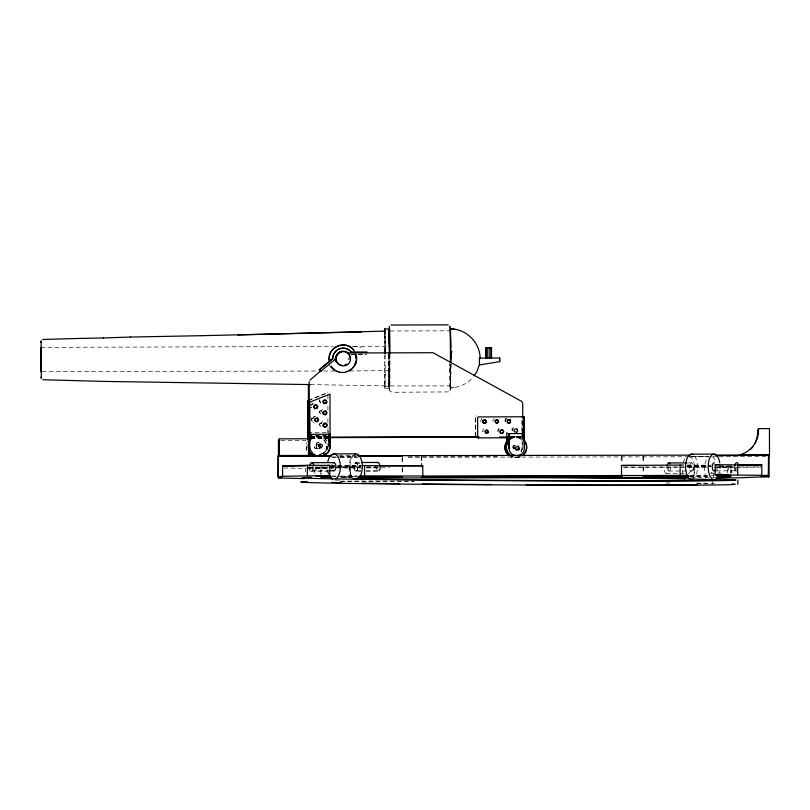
<?xml version="1.0" encoding="UTF-8"?>
<svg xmlns="http://www.w3.org/2000/svg" width="810" height="810" viewBox="0 0 810 810"><rect width="100%" height="100%" fill="white"/><g stroke="black" fill="none" stroke-linecap="round" stroke-linejoin="round"><path stroke-width="0.61" stroke-dasharray="4.05 3.04" d="M327.908 432.884L327.908 427.852M327.918 422.82L327.888 416.188M327.918 410.245L327.888 405.02M327.918 398.915L327.888 393.852M328.161 434.727L328.161 427.285M385.206 369.097L385.175 361.928M388.881 354.193L389.083 370.626L389.245 355.236M389.286 369.076L389.266 361.918M450.805 364.054L450.431 385.894L389.114 385.945L388.719 370.322M450.856 364.227L450.492 388.962L450.056 390.541L448.457 391.898L392.253 392.273L389.59 390.754L389.094 388.759L388.638 356.845M451.018 364.247L450.643 387.99C458.956 387.393 467.036 384.041 472.675 377.794M475.49 436.732L475.521 415.611M475.764 435.861L475.733 416.927A1.023 1.023 0 0 1 475.895 416.431M506.776 436.732L506.776 432.651L506.706 435.476M507.019 435.841L507.019 432.712L507.08 435.314M522.126 433.016L522.065 447.312A7.148 7.148 0 0 1 519.119 453.104M522.096 432.651L522.126 416.856M509.885 439.364A10.216 10.216 0 0 1 522.268 438.959L522.318 433.127M522.318 431.882L522.318 416.927M522.349 432.712L522.349 419.367M328.263 436.003L328.263 435.233L328.263 437.106M522.065 439.243L522.096 436.732L510.31 436.732M522.025 436.266L522.035 435.476M385.175 375.415L385.175 368.418M389.256 375.405L389.256 368.398M385.145 374.331L385.044 384.821M389.235 374.321L388.921 388.203L384.831 388.213L384.517 379.333M385.094 379.333L384.831 388.213M389.175 379.313L388.911 386.289L384.831 386.299L384.618 383.13M712.263 484.248L712.375 479.996M384.831 386.299L384.932 385.499M312.397 421.251L311.364 420.562L311.364 418.162L313.632 417.474M320.588 426.536L319.079 424.47L320.588 422.405L321.904 422.466M311.445 407.967L310.412 407.288M320.608 402.985L319.15 400.98L319.555 399.735M320.618 414.031L319.15 412.087L320.608 410.083L321.884 410.143M331.361 366.333C339.41 379.91 361.989 368.651 355.985 353.97A13.79 13.79 0 0 1 331.118 365.675M311.647 405.223L313.095 403.137M312.751 418.375L314.118 416.492L315.343 416.492M312.994 418.385L313.328 417.352L315.272 416.725M319.95 400.039L319.646 400.97L320.75 402.489M320.993 411.358L322.421 409.293M321.449 411.358L321.762 410.386M320.973 423.681L322.552 421.605M321.499 423.681L321.833 422.668M316.852 443.121L316.852 445.52M481.018 421.726L480.654 420.603L481.889 418.689L480.411 420.451L480.867 421.565M493.158 421.453L492.794 420.329L494.12 418.507M498.079 431.629L497.512 430.606L498.889 428.723L497.745 430.596L498.272 431.912M505.42 421.635L505.42 419.307L506.412 418.588M512.254 430.687L512.254 428.348L513.317 427.852M513.256 448.517L513.216 446.097L515.545 445.368M512.862 447.312L513.256 446.108M484.005 428.966L483.023 429.533L482.882 431.791L482.882 429.411L483.985 428.784M320.821 473.911L321.074 466.58L321.094 475.662M730.721 475.46L731.005 465.821L731.015 472.635M355.529 364.237L356.683 358.911L355.671 353.575M354.193 366.606C351.074 371.051 345.333 373.329 340.018 372.235M505.065 421.585L505.065 419.185L506.098 418.507M313.217 422.243L314.199 423.012M310.412 404.878L311.445 404.2M310.807 405.182L311.577 404.625M312.417 404.241L313.267 403.633M505.622 419.448L506.493 418.821M499.264 428.865L498.14 430.758M513.388 427.842L512.072 429.664L512.436 430.788M514.633 445.632L513.611 446.381A2.045 2.045 0 0 1 514.279 445.652A2.045 2.045 0 0 0 513.479 446.401M349.242 370.727C354.203 367.801 356.916 361.766 355.823 356.127M308.873 400.211L328.192 392.567M307.911 400.403L327.918 392.627M328.961 363.498C334.307 379.789 361.392 371.051 355.104 354.456M344.675 372.286L339.299 372.235L334.267 370.089M330.652 465.801L360.966 465.628M706.644 467.147L623.072 467.178M340.433 476.057L357.392 475.936M714.916 467.552L727.4 467.238L727.41 472.918M714.906 467.583L760.772 467.076M690.839 477.363L711.544 477.384M511.88 429.523L512.447 430.545M389.154 370.626L348.826 370.97C355.053 367.983 358.131 360.075 355.479 353.686M314.837 473.637L314.827 467.967L363.265 467.988M308.205 468.413L328.222 468.251L314.827 467.967M367.011 467.957L389.468 467.775M687.143 465.142L708.902 465.173M689.502 475.409L710.157 475.379M711.382 475.369L713.843 475.349M40.733 347.358L333.588 346.508M353.778 346.437L387.777 346.315M310.362 437.167L329.336 437.106M510.411 436.489L522.561 436.448M309.693 437.562L328.921 437.491M310.584 437.694L329.478 437.623M509.935 437.015L522.025 436.965L522.015 433.269M310.969 438.089L328.992 438.028M310.898 438.321L328.921 438.261M509.814 437.764L522.976 437.724M691.932 456.425L709.216 456.364M355.529 462.53L361.017 462.52M355.701 463.279L360.713 463.259M687.457 462.905L691.76 462.885M311.567 470.772L328.04 470.721M355.56 470.62A4.09 2.076 89.8 0 0 357.767 465.051A4.09 2.076 89.8 0 0 354.203 464.059A4.09 2.076 89.8 0 0 355.56 470.62L361.037 470.6M365.928 470.59L378.149 470.549M310.635 471.521L328.171 471.46M355.732 471.369A4.09 1.924 89.8 0 0 357.767 465.801A4.09 1.924 89.8 0 0 354.466 464.798A4.09 1.924 89.8 0 0 355.732 471.369L360.733 471.349M366.292 471.329L378.817 471.288M668.635 471.055L691.791 470.974M716.374 470.893L736.472 470.823M666.022 473.313L684.551 473.253M710.481 473.161L724.059 473.121M339.501 480.138L333.244 480.158A12.768 6.004 89.8 0 0 334.206 480.067M390.228 330.986L450.238 330.834M42.049 371.668L318.522 371.051M323.575 371.041L336.19 371.01L330.541 365.917M280.898 440.559L308.053 440.518M338.874 455.746L356.562 455.716M339.572 456.233L355.924 456.212M331.563 456.931L339.147 456.921M340.413 456.911L356.835 456.891M408.129 456.779L499.649 456.637M691.74 456.303L708.173 456.273M332.566 457.427L338.884 457.417M340.149 457.407L357.848 457.377M408.392 457.296L687.69 456.8M688.956 456.8L711.706 456.759M712.962 456.759L718.024 456.749M719.29 456.749L766.047 456.668M330.561 465.973L360.885 465.922M687.194 465.355L708.679 465.315M331.087 466.56L360.723 466.418M687.174 465.902L710.967 465.861M719.736 465.841L732.594 465.77M320.811 467.097L360.855 467.026M367.112 467.016L378.371 466.995M686.88 466.459L710.674 466.418M719.432 466.398L730.711 466.378M308.458 467.188L336.261 467.137M337.517 467.137L341.314 467.127M342.579 467.127L360.268 467.097M366.586 467.087L379.222 467.066M687.842 466.519L710.593 466.489M719.432 466.469L733.333 466.449M308.195 467.684L360.005 467.593M366.322 467.583L378.958 467.562M623.133 467.127L706.533 466.985M716.647 466.965L738.133 466.935M739.388 466.925L760.874 466.894M689.695 476.108L707.221 476.077M332.363 476.776L336.109 476.766M337.365 476.766L357.392 476.736M340.848 477.272L352.107 477.262M689.401 476.665L708.183 476.634M351.702 354.486L367.031 354.486M454.238 387.544L450.643 387.99L450.087 361.938M321.742 410.559L319.95 411.146L319.646 412.077L320.75 413.596M313.48 417.899L311.769 418.456L311.475 419.357L312.538 420.815M321.752 422.891L320.73 422.891L319.585 424.47L320.73 426.05M307.901 432.327L328.333 432.327M307.901 435.395L327.908 435.405M308.934 435.972L328.182 435.983L328.263 444.508A10.216 10.216 0 0 1 322.289 453.802M310.311 436.367L328.333 436.367L328.303 444.123A10.216 10.216 0 0 1 317.591 454.329M308.954 436.752L328.182 436.752L328.222 438.929M510.006 436.863L522.359 436.884M318.715 442.179L316.396 442.908L316.396 445.308L317.419 446.047M350.73 354.496L365.816 354.507M716.404 467.188L727.4 467.238M712.76 477.394L715.21 477.404M331.887 476.027L335.553 476.037M310.443 384.588L389.225 385.945L389.488 354.577M283.976 467.967L305.704 468.433L305.714 474.113M352.38 346.143L361.159 347.196M319.1 442.361L317.864 442.371M335.775 370.767L330.855 365.917M310.807 406.984L311.577 407.541M330.561 366.333L332.242 368.388M389.094 388.759L389.59 390.754A32.177 0.506 89.8 0 0 389.975 354.972M388.81 385.479L388.911 386.289M388.921 388.203L388.597 379.313M450.431 385.894L449.965 365.229M388.689 384.811L388.517 374.321M384.426 374.331L384.497 380.761M522.409 435.314L522.42 447.576A7.148 7.148 0 0 1 521.053 451.777M388.446 368.398L388.496 375.405M384.355 368.418L384.406 375.415M389.235 354.193L389.266 357.443M388.395 361.918L388.415 369.076M384.315 361.928L384.335 369.097M388.628 365.644L388.587 353.859M521.964 419.701L522.004 432.034M389.266 355.003L389.296 362.151M388.344 355.003L388.365 362.151M385.185 355.023L385.206 362.161M384.254 355.023L384.284 362.161M736.037 467.684L736.047 473.354M728.575 466.145L728.585 472.959M713.681 473.253L713.681 477.799M694.16 465.294L694.17 475.51M693.208 467.087L693.228 477.303M643.353 456.84L643.363 463.654M643.342 467.107L643.353 473.921M642.998 456.384L643.008 463.188M643.049 466.53L643.059 473.344M622.029 456.88L622.039 463.684M621.665 456.415L621.685 463.229M421.737 456.091L421.747 465.173M421.382 456.759L421.402 466.975M402.459 457.265L402.469 464.069M402.418 467.572L402.438 474.387M402.104 457.923L402.114 463.603M402.155 468.089L402.165 474.903M350.183 465.892L350.203 476.108M349.242 467.684L349.262 477.9M316.001 466.864L316.011 473.678M328.222 444.498A10.216 10.216 0 0 1 322.248 453.782M476.27 416.056A1.023 1.023 0 0 1 476.786 415.915M522.379 447.565A7.148 7.148 0 0 1 521.012 451.767M520.455 456.729A10.216 10.216 0 0 1 512.224 456.516M510.128 439.364A10.216 10.216 0 0 1 522.511 438.959M520.212 456.729A10.216 10.216 0 0 1 511.981 456.516M513.51 448.872A2.045 2.045 0 0 1 515.474 445.449M515.302 445.378A2.045 2.045 0 0 0 514.775 445.449A2.045 2.045 0 0 1 515.241 445.378M518.876 456.87A10.216 10.216 0 0 1 510.644 456.658M510.583 438.21A10.216 10.216 0 0 1 522.723 440.721M519.119 456.87A10.216 10.216 0 0 1 510.887 456.658M510.826 438.21A10.216 10.216 0 0 1 522.116 439.86M732.159 472.757A4.09 2.015 89.8 0 1 731.653 465.963M734.66 466.823A4.09 2.015 89.8 0 1 733.83 472.757M709.904 465.406A4.09 2.015 89.8 0 1 711.028 465.072M712.081 472.2A4.09 2.015 89.8 0 1 711.048 473.161M667.987 467.056A4.09 2.015 89.8 0 1 667.622 472.351A4.09 2.015 89.8 0 1 664.99 472.362A4.09 2.015 89.8 0 1 664.595 467.066M687.68 465.477A4.09 2.015 89.8 0 1 690.515 468.605A4.09 2.015 89.8 0 1 688.247 473.242M682.759 474.225A12.768 6.288 89.8 0 1 682.253 468.19M683.184 462.388A12.768 6.288 89.8 0 1 685.341 458.146M689.239 456.516A12.768 6.288 89.8 0 1 694.292 464.171A12.768 6.288 89.8 0 1 693.583 476.847M706.077 477.606A12.768 6.288 89.8 0 1 708.477 457.184M712.456 456.85A12.768 6.288 89.8 0 1 715.756 461.427M716.951 467.046A12.768 6.288 89.8 0 1 716.728 473.141M312.731 466.317A4.09 1.924 89.8 0 1 310.908 471.562A4.09 1.924 89.8 0 1 309.045 466.327M331.604 468.555A4.09 1.924 89.8 0 1 332.171 464.312M380.457 467.238A4.09 1.924 89.8 0 1 378.543 471.329A4.09 1.924 89.8 0 1 376.609 467.248M353.818 455.392A12.768 5.994 89.8 0 0 352.228 477.222A191.545 1.579 0.3 0 0 340.737 477.384M328.394 474.245A12.768 6.004 89.8 0 1 327.453 466.388M317.024 448.214A2.045 2.045 0 0 1 317.014 444.68M316.902 447.889A2.045 2.045 0 0 1 316.892 445.004M310.989 439.354A10.216 10.216 0 0 1 328.485 445.196M328.04 448.811A10.216 10.216 0 0 1 327.685 449.965M310.746 439.354A10.216 10.216 0 0 1 328.242 445.196M317.257 448.487A2.045 2.045 0 0 1 314.209 446.998A2.045 2.045 0 0 1 316.75 444.751M317.611 448.487A2.045 2.045 0 0 1 314.563 446.998A2.045 2.045 0 0 1 317.105 444.751M311.05 438.099A10.216 10.216 0 0 1 325.63 451.352M306.767 449.742A10.216 10.216 0 0 1 306.747 443.769M310.807 438.099A10.216 10.216 0 0 1 325.387 451.352M306.95 450.876A10.216 10.216 0 0 1 306.919 442.635M307.476 441.551A10.216 10.216 0 0 1 308.144 440.549M348.796 358.03A7.249 7.249 0 0 1 348.745 359.741M349.12 358.03A7.249 7.249 0 0 1 349.069 359.741M670.791 467.005A4.09 1.903 89.8 0 1 668.908 471.096A4.09 1.903 89.8 0 1 666.995 467.016M735.956 470.499A4.09 1.903 89.8 0 1 734.832 466.793M719.969 464.788A12.768 5.943 89.8 0 1 719.401 472.777M694.838 456.415A12.768 5.933 89.8 0 1 694.919 477.434M379.839 467.643A4.09 2.076 89.8 0 1 377.561 470.549A4.09 2.076 89.8 0 1 375.769 466.509M313.926 466.722A4.09 2.076 89.8 0 1 311.86 470.812A4.09 2.076 89.8 0 1 309.774 466.732M332.11 468.868A4.09 2.076 89.8 0 1 332.09 464.454M351.773 476.483A12.768 6.49 89.8 0 1 352.563 455.534M328.384 473.496A12.768 6.49 89.8 0 1 327.382 467.704M354.851 353.97A13.79 13.79 0 0 1 329.984 365.675M450.471 365.533A32.177 0.506 89.8 0 1 450.046 390.521A32.177 0.506 89.8 0 1 449.469 363.174M389.59 390.754A32.177 0.506 89.8 0 1 388.972 354.972M340.747 481.606A191.545 1.579 0.3 0 1 414.123 481.251M666.012 482.973A191.545 1.579 0.3 0 1 669.951 483.033M696.894 483.56A191.545 1.579 0.3 0 1 709.297 483.975M340.21 481.14A217.09 1.792 0.3 0 1 414.659 480.998M696.509 483.135A217.09 1.792 0.3 0 1 716.607 483.529M341.526 476.938A217.09 1.792 0.3 0 1 357.656 476.857M319.464 454.602A10.216 10.216 0 0 0 321.347 454.147A10.216 10.216 0 0 1 319.494 454.623M513.327 446.897A2.045 2.045 0 0 0 513.337 447.96A2.045 2.045 0 0 1 513.277 446.897M690.009 464.413A4.09 1.903 89.8 0 0 691.254 470.985A4.09 1.903 89.8 0 0 693.269 465.406A4.09 1.903 89.8 0 0 690.009 464.413"/><path stroke-width="1.21" d="M307.83 439.577L307.729 400.666L310.027 399.775M307.932 400.413L307.871 438.838M506.706 442.392L506.706 437.491M507.1 444.093L507.1 437.117M499.709 358.01L499.679 361.645L479.419 364.945L479.459 358.071L499.709 358.01L499.679 361.645M506.736 439.243L506.776 436.732M40.905 349.363L40.905 361.756M737.799 484.39L737.91 480.138M307.901 432.327L307.729 435.972M309.754 434.049L309.683 437.764M330.197 438.018L330.166 440.498M508.629 437.775L508.599 440.296M523.938 433.633L523.867 437.278M523.989 437.724L523.918 440.245M384.456 331.513L384.628 328.961L388.719 328.951L388.942 334.044M41.006 342.367L41.168 340.848L41.3 378.402L41.128 376.873M479.419 364.945L479.459 364.429M497.127 419.772L495.285 420.846L495.285 421.98L497.137 423.033L498.109 422.466L498.109 420.339L497.148 419.58L495.902 419.803L495.092 420.775L495.912 423.012L497.158 423.225L498.687 421.402L497.148 419.58M384.537 331.685L384.639 330.875L384.851 334.054M450.33 329.599L450.441 328.738C466.125 328.981 479.905 342.266 480.107 358.071M451.828 351.327L450.988 354.79L451.018 361.938M484.977 419.955L483.074 420.582L482.75 421.585L483.934 423.195L484.987 423.195L486.162 421.575L485.838 420.572L485.038 419.752L482.892 420.451L482.902 422.709L483.864 423.407L486 422.699L486.364 421.565L485.038 419.752M317.145 418.274L315.201 418.912L314.877 419.934L315.212 420.957L317.156 421.585L318.36 419.924L318.016 418.902L317.206 418.041L314.999 418.77L314.624 419.934L316.001 421.818L318.208 421.089L318.583 419.924L317.206 418.041M502.321 430.009L501.248 430.019L500.053 431.679L501.258 433.33L502.342 433.32L503.536 431.659L503.202 430.636L502.392 429.786L500.175 430.515L500.185 432.834L501.177 433.552L502.402 433.552L503.759 431.659L502.392 429.786M509.439 419.701L508.366 419.712L507.171 421.372L508.376 423.022L509.45 423.022L510.32 422.385L510.31 420.339L509.5 419.479L507.293 420.208L507.303 422.536L508.295 423.245L510.502 422.526L510.492 420.198L509.5 419.479M313.409 406.792L314.918 404.696L317.368 405.486L317.793 406.772L317.378 408.068L314.928 408.868L313.48 406.792M322.775 412.887L323.18 411.612L325.61 410.812L327.118 412.867L325.62 414.943L323.19 414.163L322.836 412.887M326.612 403.005L327.017 401.76L325.549 399.765L323.2 400.535L322.795 401.78L324.263 403.775L326.572 402.965M322.876 425.209L324.415 423.073L325.802 423.063L327.351 425.189L325.812 427.336L323.301 426.526L322.937 425.209M318.441 445.834L319.849 443.88L322.137 444.619L322.532 445.814L321.084 447.768L319.818 447.768L318.401 445.834L318.826 444.629M517.438 431.659L517.438 429.401L516.476 428.713L514.34 429.411L513.975 430.545L514.34 431.669L516.486 432.358L517.438 431.659L517.438 429.401M515.17 448.416L515.555 447.211L517.884 446.462L519.301 448.406L518.906 449.601L516.588 450.35L515.17 448.416L515.555 447.211M518.906 449.601L519.301 448.406M487.964 432.803L487.954 430.505L486.891 429.897L484.906 431.052L485.696 433.208L487.924 432.763M479.176 365.31L476.685 371.942L474.012 375.84M717.528 475.318L728.585 475.227L715.189 474.943L715.169 464.727L761.835 465.061L761.775 475.44L768.599 475.429L761.511 475.936L761.157 476.614L768.872 476.594L768.832 456.172M717.65 477.414L727.41 477.454L716.182 477.738L736.057 477.9L768.872 476.594M279.349 438.838L279.379 455.493L309.005 455.443L308.975 438.787L279.349 438.838L278.438 440.569L278.458 456.04M304.519 478.619L278.265 477.951L281.941 477.444L282.295 476.766L277.982 476.776L278.215 455.848L331.29 455.757M277.982 476.776L282.558 476.27L282.619 465.902L307.354 465.294L329.731 465.396L329.751 475.612L316.022 475.946L330.672 476.017M282.558 476.27L329.751 475.612M768.568 456.668L769.5 454.866L769.449 428.622L758.514 428.632L757.664 430.242A25.738 25.728 0 0 1 754.728 443.738M761.835 465.061L737.748 465.264M715.483 455.088L768.558 454.997L768.336 475.916M331.108 360.015L330.095 360.885M321.114 368.388L324.142 365.857L323.423 366.434M328.587 362.1L327.949 362.657L329.589 361.3M309.906 380.143L321.135 370.626M348.644 353.504A7.401 7.401 0 0 0 335.877 358.739L320.588 371.395L319.282 369.846L321.185 368.256M324.03 365.857L332.576 358.668A10.469 10.469 0 0 1 351.145 351.985L367.031 351.985M319.282 369.846L332.819 358.668A10.469 10.469 0 0 1 351.388 351.985M42.677 339.501L72.525 338.6M390.977 325.043L448.234 324.84M385.226 331.118L237.715 334.945M103.316 337.952L130.491 337.051M361.543 331.938L202.176 335.674M327.23 465.456L329.731 465.396M362.161 465.598L422.81 465.811L422.82 476.027L688.328 475.379M359.782 475.875L422.83 476.027M688.439 477.414L357.443 478.072M130.4 337.051L202.267 335.674M72.434 338.6L103.397 337.952M621.503 475.683L621.483 465.466L683.64 465.061M715.189 474.943L761.856 475.278M485.909 347.834L485.949 358.05L485.909 347.834L491.508 347.814L491.538 358.03M348.067 353.636L347.531 353.008L433.046 352.714L521.64 401.365L522.703 403.147L522.754 417.95M524.404 448.386L524.262 433.563L508.943 433.613L509.034 448.436A7.148 7.148 0 0 0 516.253 455.564A10.388 10.388 0 0 0 517.276 455.554A7.148 7.148 0 0 0 524.364 448.386L524.212 417.778A1.023 1.023 0 0 0 523.179 416.765L478.609 416.917A1.023 1.023 0 0 0 477.596 417.94L477.687 436.863A1.023 1.023 0 0 0 478.72 437.876M309.177 381.712L309.369 437.177L309.916 437.177M330.277 437.106L478.912 436.6M329.478 437.623L478.123 437.117M499.537 437.046L507.414 437.015M477.384 437.876L509.055 437.775M333.538 453.894L355.539 453.823M691.224 454.177L713.833 454.096M311.536 462.682L334.125 462.611M361.645 462.51L378.118 462.459M668.615 462.966L686.738 462.905M328.678 470.721L334.155 470.701M769.5 454.866L739.682 454.916A25.738 25.728 0 0 0 758.514 428.632M357.828 455.706L690.201 455.129M277.951 456.344L314.422 456.283M323.22 456.263L330.774 456.253M358.435 456.202L402.449 456.131M715.291 455.584L740.532 455.534M282.538 466.054L305.279 466.013M379.839 465.892L422.81 465.811M621.483 465.466L636.65 465.436M688.439 476.108L643.353 476.189L643.059 476.746L688.146 476.675M717.245 476.057L731.025 476.037L730.721 476.594L716.951 476.624M331.108 476.776L320.821 477.313L330.834 477.292M358.638 476.725L402.438 476.655L402.165 477.171L358.364 477.242M453.934 329.154L450.441 328.738L451.008 358.364M309.643 402.125L309.734 440.569M523.918 416.583L523.878 440.964M310.159 432.722L307.759 432.722L307.83 437.106M310.443 384.588L103.508 381.399L42.819 379.728M715.169 464.727L718.824 464.808M347.784 353.008L349.252 355.053A7.249 7.249 0 0 1 349.91 357.514M319.525 369.846L320.831 371.395M354.395 351.155C347.034 338.671 325.934 347.105 329.326 361.25M330.126 438.261L330.176 440.417M309.693 438.332L309.754 440.488M388.719 330.865L388.83 331.675M384.628 328.961L384.952 337.851M388.982 330.996L389.428 347.551M307.759 436.752L307.79 438.929M507.03 436.884L507.06 438.939M508.943 433.613L509.085 448.436M388.942 332.343L389.033 337.831M450.562 337.112L450.714 347.004M389.053 336.403L389.124 342.832M384.963 336.413L385.033 342.853M389.144 341.749L389.266 353.849M385.064 341.759L385.135 353.089M385.135 348.087L385.175 353.859M508.538 437.339L508.558 441.015M490.86 347.824L490.89 358.03M489.169 347.824L489.21 358.04M487.225 347.834L487.266 358.05M309.693 442.392L309.542 402.256L329.974 394.075L330.136 445.794A10.216 10.216 0 0 1 322.36 455.746M308.397 384.75L308.448 401.142M768.558 454.997L768.609 477.09M737.697 464.545L737.707 474.761M680.127 464.991L680.147 475.207M364.561 465.537L364.581 475.753M330.105 436.914L330.105 437.694M307.354 465.294L307.375 475.51M278.215 455.848L278.245 476.28M476.786 436.884A1.023 1.023 0 0 1 475.895 436.367M522.207 416.431A1.023 1.023 0 0 1 522.349 416.937M346.761 364.135A7.249 7.249 0 0 1 344.432 365.178M341.881 365.34A7.249 7.249 0 0 1 336.008 360.956L335.168 358.739L335.684 360.956A7.249 7.249 0 0 0 336.525 362.445M518.086 445.824A2.045 2.045 0 0 1 517.671 449.044A2.045 2.045 0 0 1 514.674 447.808M523.452 439.719A10.216 10.216 0 0 1 522.572 455.554M511.161 455.929A10.216 10.216 0 0 1 509.237 440.184M524.799 441.541A10.216 10.216 0 0 1 523.27 454.795M509.935 455.23A10.216 10.216 0 0 1 508.994 440.184M508.599 455.372A10.216 10.216 0 0 1 507.657 440.326M508.842 455.372A10.216 10.216 0 0 1 507.111 441.248M335.725 357.473A7.401 7.401 0 0 1 341.445 351.388M345.202 351.53A7.401 7.401 0 0 1 347.45 352.664M684.582 479.105A12.768 6.288 89.8 0 1 683.842 477.677M523.149 416.765A1.023 1.023 0 0 1 524.171 417.778M357.615 455.048A12.768 5.994 89.8 0 1 358.516 455.777M330.399 456.344A12.768 6.004 89.8 0 1 331.27 455.463M332.201 454.886A12.768 6.004 89.8 0 1 333.153 454.643M317.864 444.467A2.045 2.045 0 0 1 320.365 445.905A2.045 2.045 0 0 1 318.938 448.416M325.023 453.954A10.216 10.216 0 0 1 323.058 455.372M314.857 456.131A10.216 10.216 0 0 1 308.337 449.459M308.742 442.351A10.216 10.216 0 0 1 309.957 440.275M325.266 453.954A10.216 10.216 0 0 1 323.301 455.372M316.275 456.445A10.216 10.216 0 0 1 308.144 447.079M308.144 445.875A10.216 10.216 0 0 1 309.531 441.278M313.288 456.405A10.216 10.216 0 0 1 308.428 452.952M311.921 455.959A10.216 10.216 0 0 1 308.185 452.952M667.065 465.871A4.09 1.903 89.8 0 1 670.133 463.917M734.903 465.639A4.09 1.903 89.8 0 1 736.715 462.692A4.09 1.903 89.8 0 1 738.548 465.628M715.372 469.942A4.09 1.903 89.8 0 1 712.304 468.018A4.09 1.903 89.8 0 1 714.379 462.814M718.895 474.518A12.768 5.943 89.8 0 1 709.702 475.338A12.768 5.943 89.8 0 1 711.109 455.807A12.768 5.943 89.8 0 1 719.736 462.793M693.198 479.196A12.768 5.933 89.8 0 1 685.574 466.955A12.768 5.933 89.8 0 1 693.117 454.663M376.964 462.783A4.09 2.076 89.8 0 1 379.92 466.499M332.971 462.935A4.09 2.076 89.8 0 1 335.917 466.651A4.09 2.076 89.8 0 1 332.991 470.377M309.855 465.588A4.09 2.076 89.8 0 1 311.83 462.642A4.09 2.076 89.8 0 1 313.834 465.568M332.586 479.166A12.768 6.49 89.8 0 1 329.022 475.136M327.858 461.67A12.768 6.49 89.8 0 1 338.671 458.166A12.768 6.49 89.8 0 1 335.694 478.912M354.507 454.066A12.768 6.49 89.8 0 1 362.131 463.502A12.768 6.49 89.8 0 1 357.686 478.842M329.467 361.179A13.79 13.79 0 0 1 353.575 349.829M336.666 362.11A7.219 7.209 0 0 1 335.826 358.759M335.907 357.615A7.219 7.209 0 0 1 342.144 351.58M345.576 351.975A7.219 7.209 0 0 1 347.591 353.14M449.732 326.997A32.177 0.506 89.8 0 1 450.471 361.969M389.266 327.2A32.177 0.506 89.8 0 1 389.964 353.778M537.202 477.434A191.545 1.579 0.3 0 1 681.413 480.674A191.545 1.579 0.3 0 1 353.038 478.75M330.824 478.072A191.545 1.579 0.3 0 1 331.027 477.657M697.218 484.795A191.545 1.579 0.3 0 1 526.267 484.785M490.961 484.562A191.545 1.579 0.3 0 1 422.385 483.975M399.674 483.712A191.545 1.579 0.3 0 1 362.303 483.165M341.091 482.699A191.545 1.579 0.3 0 1 331.614 482.345M716.658 479.216A217.09 1.792 0.3 0 1 540.574 480.816A217.09 1.792 0.3 0 1 311.273 477.313M551.488 477.313A217.09 1.792 0.3 0 1 685.189 478.649M731.946 483.975A217.09 1.792 0.3 0 1 526.135 484.998A217.09 1.792 0.3 0 1 307.253 481.626M752.895 446.715A25.738 25.728 0 0 1 750.667 449.408M40.591 354.162L40.854 371.668L40.733 347.358L40.591 354.162M314.25 405.8L314.26 407.774L316.143 408.382L316.983 407.764L317.297 406.772L316.133 405.182L314.25 405.8M323.625 400.839L323.322 401.77L324.435 403.289L326.217 402.702L326.207 400.828L324.425 400.251L323.625 400.839M323.615 411.905L323.301 412.887L324.445 414.457L326.308 413.849L326.298 411.895L325.468 411.298L323.615 411.905M323.727 424.187L323.727 426.222L324.597 426.85L326.531 426.212L326.855 425.199L325.66 423.549L323.727 424.187M487.893 431.649L486.83 432.925L485.392 432.105L485.959 430.545L486.82 430.393L487.893 431.649M421.716 476.624L421.453 477.141L621.736 476.786L622.029 476.229L421.716 476.624M330.115 434.231L309.683 434.302L309.774 446.057A10.216 10.216 0 0 0 320.021 456.233A10.216 10.216 0 0 0 330.197 445.986L330.115 434.231M338.398 363.953A7.219 7.209 0 0 0 350.396 360.44A7.219 7.209 0 0 0 341.354 351.813A7.219 7.209 0 0 0 338.398 363.953"/></g></svg>
